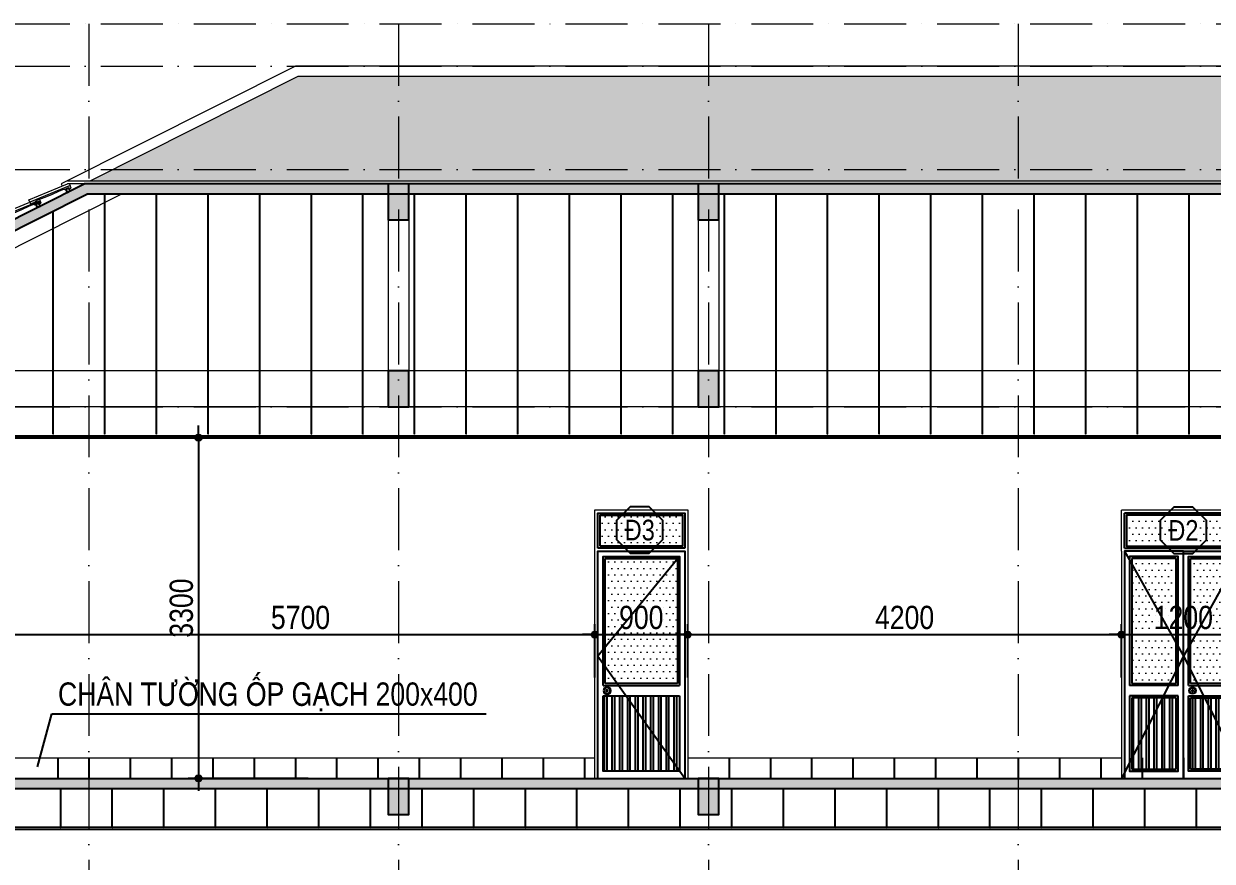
# Model space of a CAD drawing. Extents: x -1107188 to -523840, y 39692 to 514392.
# Drawn here: x -1081108 to -1069598, y 356613 to 364728 of the extents above; entities that cross this region are included whole.
import ezdxf
from ezdxf.enums import TextEntityAlignment as Align

# ---------------------------------------------------------------- set-up
doc = ezdxf.new("R2010")
doc.units = 0
doc.linetypes.add('ACAD_ISO10W100', pattern=[18, 12, -3, 0, -3])
doc.layers.get('0').update_dxf_attribs({"color": 255, "linetype": 'CONTINUOUS'})
doc.layers.get('DEFPOINTS').update_dxf_attribs({"linetype": 'CONTINUOUS'})
for name, color, linetype in [('009', 251, 'CONTINUOUS'), ('daucat', 220, 'CONTINUOUS'), ('DIM', 1, 'CONTINUOUS'), ('DOOR', 20, 'CONTINUOUS'), ('HACH', 8, 'CONTINUOUS'), ('HACTH', 8, 'CONTINUOUS'), ('HATCH', 8, 'CONTINUOUS'), ('HATCHNGOI', 22, 'CONTINUOUS'), ('netthay', 2, 'CONTINUOUS'), ('TAGS', 60, 'CONTINUOUS'), ('TEXT', 7, 'CONTINUOUS'), ('TUONG', 131, 'CONTINUOUS')]:
    doc.layers.add(name, color=color, linetype=linetype)
for name, color, linetype, lineweight in [('kinh', 153, 'CONTINUOUS', 13), ('NET-THAY', 2, 'CONTINUOUS', 13), ('TRUC', 24, 'CONTINUOUS', 0)]:
    doc.layers.add(name, color=color, linetype=linetype, lineweight=lineweight)
doc.styles.add('1', font='', dxfattribs={"height": 250})
doc.styles.add('HEL-CONDENSE', font='')
doc.styles.add('KICHTHUOC', font='', dxfattribs={"width": 0.8})
doc.styles.add('VNI-HELVE-CONDENSEN', font='')
doc.styles.get('1').set_extended_font_data('VNI-Helve-Condense')
doc.styles.get('HEL-CONDENSE').set_extended_font_data('VNI-Helve-Condense')
doc.styles.get('KICHTHUOC').set_extended_font_data('VNI-Helve-Condense')
doc.styles.get('VNI-HELVE-CONDENSEN').set_extended_font_data('VNI-Helve-Condense')
doc.dimstyles.new('1-100', dxfattribs={"dimtxt": 200, "dimasz": 60, "dimexe": 0, "dimexo": 0, "dimgap": 70, "dimtad": 1, "dimtoh": 1, "dimdec": 0, "dimzin": 9, "dimdsep": 46, "dimtxsty": 'KICHTHUOC', "dimblk": 'KTHUOC', "dimcen": 15, "dimdle": 150, "dimclrd": 256, "dimclre": 256, "dimclrt": 7, "dimadec": 0, "dimazin": 0, "dimtfac": 1, "dimtdec": 0, "dimtix": 1, "dimtmove": 2, "dimatfit": 3, "dimfxl": 1, "dimtolj": 1, "dimtzin": 1, "dimarcsym": 0})
doc.dimstyles.new('D100', dxfattribs={"dimtxt": 225, "dimasz": 1.2, "dimexe": 100, "dimexo": 0, "dimgap": 50, "dimtad": 1, "dimdec": 0, "dimzin": 13, "dimdsep": 46, "dimtxsty": 'HEL-CONDENSE', "dimblk": 'D50', "dimcen": 0, "dimclrd": 1, "dimclre": 1, "dimclrt": 7, "dimadec": 0, "dimazin": 0, "dimtfac": 1, "dimtdec": 0, "dimtmove": 0, "dimatfit": 3, "dimldrblk": 'D50', "dimfxl": 1, "dimtolj": 1, "dimtzin": 13, "dimarcsym": 0})
pattern_1 = [(0, (-1085335.75, 102950.75), (31.25, 62.5), [0, -62.5])]
pattern_2 = [(50, (-273694.05, -159675.198), (7.17260183, -0.62752135), [0.75, -8.25]), (355, (-273694.05, -159675.198), (-1.38751334, 7.52192134), [0.6, -6.6]), (100.4514, (-273693.452, -159675.25), (5.78509382, 6.89439542), [0.6374019, -7.01142112]), (46.1842, (-273694.05, -159673.198), (10.67241049, -1.65519014), [1.125, -12.375]), (96.6356, (-273693.161, -159673.336), (9.34662706, 9.7411787), [0.95610288, -10.51713]), (351.1842, (-273694.05, -159673.198), (9.34661945, 9.741186), [0.9, -9.9]), (21, (-273693.05, -159673.698), (5.96907052, -4.02618891), [0.75, -8.25]), (326, (-273693.05, -159673.698), (2.43315332, 7.25150045), [0.6, -6.6]), (71.4514, (-273692.5525, -159674.0334), (8.40222629, 3.22530497), [0.6374019, -7.01142112]), (37.5, (-273694.05, -159675.1978), (0.121598553, 3.328938538), [0, -6.52, 0, -6.7, 0, -6.625]), (7.5, (-273694.05, -159675.198), (2.630695374, 3.94411712), [0, -3.82, 0, -6.37, 0, -2.525]), (327.5, (-273696.28, -159675.1978), (5.338224362, -0.225548717), [0, -2.5, 0, -7.8, 0, -10.35]), (317.5, (-273697.28, -159675.198), (5.83186169, 1.00104982), [0, -3.25, 0, -5.18, 0, -7.35])]

# ---------------------------------------------------------------- blocks, each defined once
blk = doc.blocks.new('KH-CUADI')
at = {"layer": 'TAGS'}
blk.add_lwpolyline([(-124, 300), (-300, 124), (-300, -124), (-124, -300), (124, -300), (300, -124), (300, 124), (124, 300)], close=True, dxfattribs=at)
at = {"layer": 'TAGS', "style": 'VNI-HELVE-CONDENSEN'}
blk.add_attdef('D', text='', height=300, dxfattribs=at).set_placement((0, 0), align=Align.MIDDLE)
blk = doc.blocks.new('7')
at = {"layer": 'HATCH', "ltscale": 0.5}
h = blk.add_hatch(dxfattribs=at)
h.set_pattern_fill('ANSI32', color=256, scale=200, angle=45, style=0)
h.set_pattern_definition([(90, (-531059.8, 53674.22), (-75, 1e-14), []), (90, (-531034.8, 53699.22), (-75, 1e-14), [])])
h.paths.add_polyline_path([(-395, -1820), (-530, -1820), (-530, -2510), (-100, -2510), (-100, -2403)])
h.paths.add_polyline_path([(-100, -1820), (-395, -1820), (-100, -2403)], flags=17)
h.paths.add_polyline_path([(-670, -1820), (-805, -1820), (-1100, -2403), (-1100, -2510), (-670, -2510)])
h.paths.add_polyline_path([(-805, -1820), (-1100, -1820), (-1100, -2403)])
at = {"layer": 'kinh', "ltscale": 0.5}
h = blk.add_hatch(dxfattribs=at)
h.set_pattern_fill('DOTS', color=256, scale=1000, style=0)
h.set_pattern_definition([(0, (45757.98, -347217.66), (31.25, 62.5), [0, -62.5])])
h.paths.add_polyline_path([(-1140, -60), (-1140, -340), (-60, -340), (-60, -60)])
h = blk.add_hatch(dxfattribs=at)
h.set_pattern_fill('DOTS', color=256, scale=1000, style=0)
h.set_pattern_definition([(0, (45757.98, -347190.17), (31.25, 62.5), [0, -62.5])])
h.paths.add_polyline_path([(-1100, -473), (-1100, -1653), (-700, -1653), (-700, -473)])
h.paths.add_polyline_path([(-100, -1653), (-100, -473), (-500, -473), (-500, -1653)])
at = {"layer": 'DOOR'}
for p, q in [((-650, -1700), (-1120, -1700)), ((-550, -1700), (-80, -1700)), ((-650, -1800), (-1120, -1800)), ((-550, -1800), (-80, -1800))]:
    blk.add_line(p, q, dxfattribs=at)
for points in [[(-30, -370), (-30, -30), (-1170, -30)], [(-1170, -370), (-1170, -30)], [(-1170, -370), (-30, -370)], [(-600, -2600), (-600, -400), (-1170, -400), (-1170, -2600)], [(-650, -1700), (-650, -450), (-1120, -450), (-1120, -1700)], [(-600, -2600), (-600, -400), (-30, -400), (-30, -2600)], [(-550, -1700), (-550, -450), (-80, -450), (-80, -1700)], [(-1120, -1800), (-1120, -2530), (-650, -2530), (-650, -1800)], [(-80, -1800), (-80, -2530), (-550, -2530), (-550, -1800)]]:
    blk.add_lwpolyline(points, dxfattribs=at)
at = {"layer": 'HACTH'}
blk.add_lwpolyline([(-50, -350), (-50, -50), (-1150, -50), (-1150, -350), (-50, -350)], close=True, dxfattribs=at)
for points in [[(-1170, -400), (-600, -1415), (-1200, -2600)], [(-30, -400), (-600, -1415), (0, -2600)]]:
    blk.add_lwpolyline(points, dxfattribs=at)
for radius in [28.7, 7.25]:
    blk.add_circle((-511, -1750), radius, dxfattribs=at)
at = {"layer": 'HATCH'}
for p, q in [((-670, -470), (-1100, -470)), ((-1100, -470), (-1100, -1680)), ((-670, -1680), (-670, -470)), ((-530, -1680), (-530, -470)), ((-530, -470), (-100, -470)), ((-100, -470), (-100, -1680)), ((-1100, -1680), (-670, -1680)), ((-100, -1680), (-530, -1680)), ((-1100, -1820), (-1100, -2510)), ((-670, -1820), (-1100, -1820)), ((-670, -2510), (-670, -1820)), ((-530, -2510), (-530, -1820)), ((-530, -1820), (-100, -1820)), ((-100, -1820), (-100, -2510)), ((-1100, -2510), (-670, -2510)), ((-100, -2510), (-530, -2510))]:
    blk.add_line(p, q, dxfattribs=at)
at = {"layer": 'NET-THAY'}
for p, q in [((-1200, -400), (-1200, -2600)), ((0, -400), (0, -2600)), ((-600, -2600), (-1200, -2600)), ((-600, -2600), (0, -2600))]:
    blk.add_line(p, q, dxfattribs=at)
for points in [[(0, -400), (0, 0), (-1200, 0)], [(-1200, -400), (-1200, 0)], [(-505, -1750), (-515, -1750)]]:
    blk.add_lwpolyline(points, dxfattribs=at)
blk.add_circle((-511, -1750), 35.2, dxfattribs=at)
at = {"layer": 'TAGS', "linetype": 'Continuous'}
ref = blk.add_blockref('KH-CUADI', (-600, -196), dxfattribs=dict(at, xscale=0.75, yscale=0.75, zscale=0.75, rotation=180))
ref.add_attrib('D', 'Ñ2', dxfattribs={"color": 7, "height": 200, "style": 'VNI-HELVE-CONDENSEN'}).set_placement((-600, -196), align=Align.MIDDLE)
blk = doc.blocks.new('A$C16FF33BF')
at = {"layer": 'HATCH', "ltscale": 0.5}
h = blk.add_hatch(dxfattribs=at)
h.set_pattern_fill('ANSI32', color=256, scale=200, angle=45, style=0)
h.set_pattern_definition([(90, (-1840.56, 803.67), (-75, 1e-14), []), (90, (-1815.56, 828.67), (-75, 1e-14), [])])
h.paths.add_polyline_path([(-1323, 1534), (-1841, 1534), (-1841, 804)])
h.paths.add_polyline_path([(-1101, 1534), (-1323, 1534), (-1841, 804), (-1841, 804), (-1101, 804)])
at = {"layer": 'kinh'}
h = blk.add_hatch(dxfattribs=at)
h.set_pattern_fill('DOTS', color=256, scale=1000, style=0)
h.set_pattern_definition(pattern_1)
h.paths.add_polyline_path([(-1081, 3274), (-1861, 3274), (-1861, 2994), (-1081, 2994)])
h = blk.add_hatch(dxfattribs=at)
h.set_pattern_fill('DOTS', color=256, scale=1000, style=0)
h.set_pattern_definition(pattern_1)
h.paths.add_polyline_path([(-1121, 2834), (-1821, 2834), (-1821, 2825), (-1121, 1819)])
h.paths.add_polyline_path([(-1821, 1654), (-1121, 1654), (-1121, 1819), (-1821, 2825)])
at = {"layer": 'DOOR'}
for p, q in [((-1101, 1634), (-1841, 1634)), ((-1101, 1534), (-1841, 1534))]:
    blk.add_line(p, q, dxfattribs=at)
for points in [[(-1051, 2964), (-1051, 3304), (-1891, 3304), (-1891, 2964)], [(-1891, 2964), (-1051, 2964)], [(-1051, 734), (-1051, 2934), (-1891, 2934), (-1891, 734)], [(-1101, 1634), (-1101, 2884), (-1841, 2884), (-1841, 1634)], [(-1841, 1534), (-1841, 804), (-1101, 804), (-1101, 1534)], [(-1145, 1584), (-1136, 1584)]]:
    blk.add_lwpolyline(points, dxfattribs=at)
blk.add_circle((-1140, 1584), 35.2, dxfattribs=at)
at = {"layer": 'HACTH'}
for p, q in [((-1121, 2864), (-1821, 2864)), ((-1821, 2864), (-1821, 1654)), ((-1121, 1654), (-1121, 2864)), ((-1821, 1654), (-1121, 1654))]:
    blk.add_line(p, q, dxfattribs=at)
blk.add_lwpolyline([(-1841, 2884), (-1051, 1919), (-1891, 734)], dxfattribs=at)
for radius in [28.7, 7.25]:
    blk.add_circle((-1140, 1584), radius, dxfattribs=at)
at = {"layer": 'HATCH'}
blk.add_lwpolyline([(-1071, 2984), (-1071, 3284), (-1871, 3284), (-1871, 2984), (-1071, 2984)], close=True, dxfattribs=at)
at = {"layer": 'NET-THAY'}
for p, q in [((-1921, 2934), (-1921, 734)), ((-1021, 734), (-1021, 2934))]:
    blk.add_line(p, q, dxfattribs=at)
for points in [[(-1021, 2934), (-1021, 3334), (-1921, 3334), (-1921, 2934)], [(-1021, 734), (-1921, 734)]]:
    blk.add_lwpolyline(points, dxfattribs=at)
blk = doc.blocks.new('A$C281F37C7')
at = {"layer": 'NET-THAY'}
h = blk.add_hatch(dxfattribs=at)
h.set_pattern_fill('AR-CONC', color=8, style=0)
h.set_pattern_definition(pattern_2)
h.paths.add_polyline_path([(135, 88), (166, 111), (161, 119), (7, 5), (18, -2), (76, 40)])
h = blk.add_hatch(dxfattribs=at)
h.set_pattern_fill('AR-CONC', color=8, style=0)
h.set_pattern_definition(pattern_2)
h.paths.add_polyline_path([(213, 140), (213, 141), (213, 141), (213, 141), (213, 142), (214, 143), (214, 143), (215, 143), (215, 143), (215, 143), (216, 143), (216, 143), (217, 143), (217, 143), (217, 143), (218, 143), (218, 143), (223, 137), (223, 137), (224, 136), (224, 136), (224, 136), (225, 136), (225, 136), (225, 136), (226, 136), (226, 136), (226, 136), (227, 136), (227, 136), (227, 136), (241, 146), (226, 167), (161, 119), (166, 111), (176, 118), (177, 118), (183, 116), (183, 116), (184, 116), (184, 116), (184, 116), (184, 116), (185, 116), (199, 129), (200, 129), (200, 129), (202, 131), (202, 131), (210, 138), (210, 138), (212, 140), (212, 140), (212, 140), (213, 140)])
h = blk.add_hatch(dxfattribs=at)
h.set_pattern_fill('AR-CONC', color=8, style=0)
h.set_pattern_definition(pattern_2)
h.paths.add_polyline_path([(11, -7), (18, -2), (7, 5), (-112, -83), (-97, -103), (-89, -97), (-89, -97), (-89, -97), (-89, -97), (-88, -96), (-88, -96), (-88, -96), (-88, -95), (-87, -89), (-87, -89), (-87, -88), (-87, -88), (-87, -88), (-87, -87), (-86, -87), (-86, -87), (-86, -87), (-85, -86), (-85, -86), (-85, -86), (-84, -86), (-84, -86), (-84, -86), (-83, -86), (-78, -87), (-77, -87), (-77, -87), (-77, -87), (-76, -87), (-76, -87), (-76, -87), (-75, -87), (-75, -86), (-75, -86), (-75, -86), (-75, -86), (-74, -85), (-74, -85), (-74, -84), (-73, -79), (-73, -78), (-73, -78), (-73, -78), (-73, -77), (-73, -77), (-72, -77), (-72, -77), (-72, -76), (-71, -76), (-71, -76), (-71, -76), (-70, -76), (-70, -76), (-70, -76), (-64, -77), (-63, -77), (-63, -77), (-63, -77), (-62, -77), (-62, -77), (-62, -76), (-61, -76), (-61, -76), (-61, -76), (-61, -75), (-60, -75), (-60, -75), (-60, -74), (-60, -74), (-60, -74), (-60, -73), (-60, -73), (-61, -70), (-61, -70), (-61, -69), (-61, -68), (-61, -67), (-61, -67), (-61, -66), (-61, -65), (-61, -65), (-61, -64), (-61, -63), (-60, -63), (-60, -62), (-60, -61), (-59, -61), (-59, -60), (-58, -58), (-57, -58), (-57, -57), (-56, -57), (-50, -53), (-50, -53), (-50, -52), (-50, -52), (-49, -52), (-49, -51), (-49, -51), (-49, -49), (-49, -49), (-49, -48), (-49, -48), (-48, -48), (-48, -47), (-48, -47), (-35, -37)])
blk.add_line((217, 178), (226, 167), dxfattribs=at)
blk.add_lwpolyline([(-112, -83), (-127, -62), (134, 130)], dxfattribs=at)
blk.add_lwpolyline([(-75, -86), (-75, -86), (-75, -86), (-74, -85), (-74, -85), (-74, -84), (-73, -79), (-73, -78), (-73, -78), (-73, -78), (-73, -77), (-73, -77), (-72, -77), (-72, -77), (-72, -76), (-71, -76), (-71, -76), (-71, -76), (-70, -76), (-70, -76), (-70, -76), (-64, -77), (-63, -77), (-63, -77), (-63, -77), (-62, -77), (-62, -77), (-62, -76), (-61, -76), (-61, -76), (-61, -76), (-61, -75), (-60, -75), (-60, -75), (-60, -74), (-60, -74), (-60, -74), (-60, -73), (-60, -73), (-61, -70), (-61, -70), (-61, -69), (-61, -68), (-61, -67), (-61, -67), (-61, -66), (-61, -65), (-61, -65), (-61, -64), (-61, -63), (-60, -63), (-60, -62), (-60, -61), (-59, -61), (-59, -60), (-58, -58), (-57, -58), (-57, -57), (-56, -57), (-50, -53), (-50, -53), (-50, -52), (-50, -52), (-49, -52), (-49, -51), (-49, -51), (-49, -49), (-49, -49), (-49, -48), (-49, -48), (-48, -48), (-48, -47), (-48, -47), (-35, -37), (11, -7), (76, 40), (135, 88), (176, 118), (177, 118), (183, 116), (183, 116), (184, 116), (184, 116), (184, 116), (184, 116), (185, 116), (212, 140), (213, 140), (213, 140), (213, 141), (213, 141), (213, 141), (213, 142), (214, 143), (214, 143), (215, 143), (215, 143), (215, 143), (216, 143), (216, 143), (217, 143), (217, 143), (217, 143), (218, 143), (218, 143), (223, 137), (223, 137), (224, 136), (224, 136), (224, 136), (225, 136), (225, 136), (225, 136), (226, 136), (226, 136), (226, 136), (227, 136), (227, 136), (227, 136), (241, 146), (226, 167), (-112, -83), (-97, -103), (-89, -97), (-89, -97), (-89, -97), (-89, -97), (-88, -96), (-88, -96), (-88, -96), (-88, -95), (-87, -89), (-87, -89), (-87, -88), (-87, -88), (-87, -88), (-87, -87), (-86, -87), (-86, -87), (-86, -87), (-85, -86), (-85, -86), (-85, -86), (-84, -86), (-84, -86), (-84, -86), (-83, -86), (-78, -87), (-77, -87), (-77, -87), (-77, -87), (-76, -87), (-76, -87), (-76, -87), (-75, -87), (-75, -86)], close=True, dxfattribs=at)
blk = doc.blocks.new('D50')
at = {"layer": 'DIM'}
blk.add_hatch(color=256, dxfattribs=at).paths.add_polyline_path([(25, 0, 1), (-25, 0, 1)])
blk.add_line((25, 0), (100, 0), dxfattribs=at)
blk.add_circle((0, 0), 25, dxfattribs=at)
blk = doc.blocks.new('*D1164')
at = {"layer": 'DEFPOINTS', "color": 0, "linetype": 'Continuous', "transparency": 16777216}
for p in [(-1075578, 358809), (-1081278, 358393), (-1075578, 358393)]:
    blk.add_point(p, dxfattribs=at)
at = {"layer": 'DIM', "color": 1, "linetype": 'Continuous', "lineweight": -2, "transparency": 16777216}
for p, q in [((-1081278, 358393), (-1081278, 358909)), ((-1075578, 358393), (-1075578, 358909)), ((-1081277, 358809), (-1075579, 358809))]:
    blk.add_line(p, q, dxfattribs=at)
at = {"layer": 'DIM', "color": 1, "linetype": 'Continuous', "lineweight": -2, "transparency": 16777216, "xscale": 1.199999999999999, "yscale": 1.199999999999999, "zscale": 1.199999999999999, "rotation": 180}
blk.add_blockref('D50', (-1081278, 358809), dxfattribs=at)
at = {"layer": 'DIM', "color": 1, "linetype": 'Continuous', "lineweight": -2, "transparency": 16777216, "xscale": 1.199999999999999, "yscale": 1.199999999999999, "zscale": 1.199999999999999}
blk.add_blockref('D50', (-1075578, 358809), dxfattribs=at)
at = {"layer": 'DIM', "color": 7, "linetype": 'Continuous', "transparency": 16777216, "insert": (-1078428, 358974), "char_height": 225, "attachment_point": 5, "style": 'HEL-CONDENSE'}
blk.add_mtext('\\A1;5700', dxfattribs=at)
blk = doc.blocks.new('*D1165')
at = {"layer": 'DEFPOINTS', "color": 0, "linetype": 'Continuous', "transparency": 16777216}
for p in [(-1074678, 358809), (-1075578, 358393), (-1074678, 358393)]:
    blk.add_point(p, dxfattribs=at)
at = {"layer": 'DIM', "color": 1, "linetype": 'Continuous', "lineweight": -2, "transparency": 16777216}
for p, q in [((-1075578, 358393), (-1075578, 358909)), ((-1074678, 358393), (-1074678, 358909)), ((-1075577, 358809), (-1074679, 358809))]:
    blk.add_line(p, q, dxfattribs=at)
at = {"layer": 'DIM', "color": 1, "linetype": 'Continuous', "lineweight": -2, "transparency": 16777216, "xscale": 1.199999999999999, "yscale": 1.199999999999999, "zscale": 1.199999999999999, "rotation": 180}
blk.add_blockref('D50', (-1075578, 358809), dxfattribs=at)
at = {"layer": 'DIM', "color": 1, "linetype": 'Continuous', "lineweight": -2, "transparency": 16777216, "xscale": 1.199999999999999, "yscale": 1.199999999999999, "zscale": 1.199999999999999}
blk.add_blockref('D50', (-1074678, 358809), dxfattribs=at)
at = {"layer": 'DIM', "color": 7, "linetype": 'Continuous', "transparency": 16777216, "insert": (-1075128, 358974), "char_height": 225, "attachment_point": 5, "style": 'HEL-CONDENSE'}
blk.add_mtext('\\A1;900', dxfattribs=at)
blk = doc.blocks.new('*D1166')
at = {"layer": 'DEFPOINTS', "color": 0, "linetype": 'Continuous', "transparency": 16777216}
for p in [(-1070478, 358809), (-1074678, 358393), (-1070478, 358393)]:
    blk.add_point(p, dxfattribs=at)
at = {"layer": 'DIM', "color": 1, "linetype": 'Continuous', "lineweight": -2, "transparency": 16777216}
for p, q in [((-1074678, 358393), (-1074678, 358909)), ((-1070478, 358393), (-1070478, 358909)), ((-1074677, 358809), (-1070479, 358809))]:
    blk.add_line(p, q, dxfattribs=at)
at = {"layer": 'DIM', "color": 1, "linetype": 'Continuous', "lineweight": -2, "transparency": 16777216, "xscale": 1.199999999999999, "yscale": 1.199999999999999, "zscale": 1.199999999999999, "rotation": 180}
blk.add_blockref('D50', (-1074678, 358809), dxfattribs=at)
at = {"layer": 'DIM', "color": 1, "linetype": 'Continuous', "lineweight": -2, "transparency": 16777216, "xscale": 1.199999999999999, "yscale": 1.199999999999999, "zscale": 1.199999999999999}
blk.add_blockref('D50', (-1070478, 358809), dxfattribs=at)
at = {"layer": 'DIM', "color": 7, "linetype": 'Continuous', "transparency": 16777216, "insert": (-1072578, 358974), "char_height": 225, "attachment_point": 5, "style": 'HEL-CONDENSE'}
blk.add_mtext('\\A1;4200', dxfattribs=at)
blk = doc.blocks.new('*D1167')
at = {"layer": 'DEFPOINTS', "color": 0, "linetype": 'Continuous', "transparency": 16777216}
for p in [(-1069278, 358809), (-1070478, 358393), (-1069278, 358393)]:
    blk.add_point(p, dxfattribs=at)
at = {"layer": 'DIM', "color": 1, "linetype": 'Continuous', "lineweight": -2, "transparency": 16777216}
for p, q in [((-1070478, 358393), (-1070478, 358909)), ((-1069278, 358393), (-1069278, 358909)), ((-1070477, 358809), (-1069279, 358809))]:
    blk.add_line(p, q, dxfattribs=at)
at = {"layer": 'DIM', "color": 1, "linetype": 'Continuous', "lineweight": -2, "transparency": 16777216, "xscale": 1.199999999999999, "yscale": 1.199999999999999, "zscale": 1.199999999999999, "rotation": 180}
blk.add_blockref('D50', (-1070478, 358809), dxfattribs=at)
at = {"layer": 'DIM', "color": 1, "linetype": 'Continuous', "lineweight": -2, "transparency": 16777216, "xscale": 1.199999999999999, "yscale": 1.199999999999999, "zscale": 1.199999999999999}
blk.add_blockref('D50', (-1069278, 358809), dxfattribs=at)
at = {"layer": 'DIM', "color": 7, "linetype": 'Continuous', "transparency": 16777216, "insert": (-1069878, 358974), "char_height": 225, "attachment_point": 5, "style": 'HEL-CONDENSE'}
blk.add_mtext('\\A1;1200', dxfattribs=at)
blk = doc.blocks.new('*D1341')
at = {"layer": '009', "color": 1, "lineweight": -2, "transparency": 16777216}
for p, q in [((-1078353, 360716), (-1079516, 360716)), ((-1079416, 360715), (-1079416, 357417)), ((-1078353, 357416), (-1079516, 357416))]:
    blk.add_line(p, q, dxfattribs=at)
at = {"layer": 'DEFPOINTS', "color": 0, "transparency": 16777216}
for p in [(-1078353, 360716), (-1079416, 357416), (-1078353, 357416)]:
    blk.add_point(p, dxfattribs=at)
at = {"layer": '009', "color": 1, "lineweight": -2, "transparency": 16777216, "xscale": 1.199999999999999, "yscale": 1.199999999999999, "zscale": 1.199999999999999}
for p, rotation in [((-1079416, 360716), 90), ((-1079416, 357416), 270)]:
    blk.add_blockref('D50', p, dxfattribs=dict(at, rotation=rotation))
at = {"layer": '009', "color": 7, "transparency": 16777216, "insert": (-1079581, 359066), "char_height": 225, "attachment_point": 5, "rotation": 90, "style": 'HEL-CONDENSE'}
blk.add_mtext('\\A1;3300', dxfattribs=at)
blk = doc.blocks.new('KTHUOC')
at = {"ltscale": 50}
h = blk.add_hatch(color=256, dxfattribs=at)
edge = h.paths.add_edge_path()
edge.add_line((0.28, 0.53), (-0.53, -0.28))
edge.add_arc((-0.41, -0.41), 0.175, 135, 225)
edge.add_arc((-0.41, -0.41), 0.175, 225, 315)
edge.add_line((-0.28, -0.53), (0.53, 0.28))
edge.add_arc((0.41, 0.41), 0.175, 315, 405)
edge.add_arc((0.41, 0.41), 0.175, 45, 135)
for p, q in [((0, -2), (0, 2)), ((-3, 0), (3, 0))]:
    blk.add_line(p, q)
blk.add_lwpolyline([(0.28, 0.53), (-0.53, -0.28, 0.414214), (-0.53, -0.53), (-0.53, -0.53, 0.414214), (-0.28, -0.53), (0.53, 0.28, 0.414214), (0.53, 0.53), (0.53, 0.53, 0.414214)], format="xyb", close=True)

msp = doc.modelspace()

# ---------------------------------------------------------------- hatches: boundary and pattern name
at = {"layer": 'HATCHNGOI'}
h = msp.add_hatch(dxfattribs=at)
h.set_pattern_fill('AR-RSHKE', color=34, scale=15, angle=180, style=0)
h.set_pattern_definition([(180, (-2126760.25, 463281.7), (-382.5, -180), [90, -75, 105, -45, 135, -60]), (180, (-2126850.25, 463274.2), (-382.5, -180), [75, -285, 60, -90]), (180, (-2127030.25, 463292.94), (-382.5, -180), [45, -465]), (270, (-2126760.25, 463281.69), (127.5, -180), [172.5, -547.5]), (270, (-2126850.25, 463281.69), (127.5, -180), [168.75, -551.25]), (270, (-2126925.25, 463281.69), (127.5, -180), [157.5, -562.5]), (270, (-2127030.25, 463292.94), (127.5, -180), [172.5, -547.5]), (270, (-2127075.25, 463292.94), (127.5, -180), [172.5, -547.5]), (270, (-2127210.25, 463281.69), (127.5, -180), [165, -555])])
h.paths.add_polyline_path([(-1055491.775, 364210.832, 0.116930204), (-1055514.223, 364216.155), (-1078453.728, 364216.155), (-1080462.142, 363207.025), (-1053493.953, 363207.025)])
at = {"layer": 'NET-THAY'}
h = msp.add_hatch(dxfattribs=at)
h.set_pattern_fill('AR-CONC', color=8, style=0)
h.set_pattern_definition([(130, (-7195.8493, 463281.691), (-7.172601826, -0.62752135), [0.75, -8.25]), (185, (-7195.849, 463281.691), (1.387513336, 7.521921337), [0.6, -6.6]), (79.5486, (-7196.447, 463281.639), (-5.785093817, 6.89439542), [0.6374019, -7.01142112]), (133.8158, (-7195.849, 463283.691), (-10.672410486, -1.65519014), [1.125, -12.375]), (83.3644, (-7196.739, 463283.553), (-9.34662706, 9.74117871), [0.95610288, -10.51713]), (188.8158, (-7195.849, 463283.691), (-9.34661945, 9.74118601), [0.9, -9.9]), (159, (-7196.8493, 463283.191), (-5.96907052, -4.026188907), [0.75, -8.25]), (214, (-7196.849, 463283.191), (-2.43315332, 7.25150045), [0.6, -6.6]), (108.5486, (-7197.347, 463282.8555), (-8.402226286, 3.225304967), [0.6374019, -7.01142112]), (142.5, (-7195.8493, 463281.691), (-0.121598553, 3.3289385383), [0, -6.52, 0, -6.7, 0, -6.625]), (172.5, (-7195.8493, 463281.691), (-2.630695374, 3.944117119), [0, -3.82, 0, -6.37, 0, -2.525]), (212.5, (-7193.6193, 463281.691), (-5.338224362, -0.2255487173), [0, -2.5, 0, -7.8, 0, -10.35]), (222.5, (-7192.6193, 463281.691), (-5.831861693, 1.001049823), [0, -3.25, 0, -5.18, 0, -7.35])])
h.paths.add_polyline_path([(-1080660.576, 363159.455), (-1080650.915, 363135.964), (-1080666.655, 363129.49), (-1080667, 363129.371), (-1080667.356, 363129.291), (-1080667.719, 363129.253), (-1080668.084, 363129.257), (-1080668.446, 363129.301), (-1080668.801, 363129.387), (-1080669.144, 363129.513), (-1080669.47, 363129.677), (-1080669.775, 363129.877), (-1080670.056, 363130.11), (-1080670.308, 363130.374), (-1080670.529, 363130.665), (-1080670.715, 363130.979), (-1080674.315, 363137.887), (-1080674.874, 363138.459), (-1080675.521, 363138.863), (-1080676.245, 363139.104), (-1080677.005, 363139.167), (-1080677.695, 363139.06), (-1080679.33, 363138.495), (-1080679.488, 363137.656), (-1080679.564, 363137.39), (-1080679.687, 363137.143), (-1080679.853, 363136.922), (-1080680.057, 363136.736), (-1080680.292, 363136.591), (-1080712.999, 363120.262), (-1080713.248, 363120.164), (-1080713.509, 363120.112), (-1080713.776, 363120.107), (-1080714.039, 363120.15), (-1080714.29, 363120.238), (-1080714.522, 363120.37), (-1080720.281, 363124.349), (-1080721.208, 363124.028), (-1080767.45, 363105.009), (-1080837.012, 363073.154), (-1080910.998, 363042.723), (-1080963.005, 363024.576), (-1080978.32, 363018.277), (-1080978.921, 363017.877), (-1080979.442, 363017.286), (-1080979.704, 363016.757), (-1080980.381, 363015.135), (-1080980.555, 363014.784), (-1080980.774, 363014.458), (-1080981.034, 363014.164), (-1080981.329, 363013.905), (-1080981.656, 363013.688), (-1080982.009, 363013.516), (-1080988.519, 363010.838), (-1080989.169, 363010.549), (-1080989.801, 363010.225), (-1080990.414, 363009.865), (-1080992.12, 363008.59), (-1080992.638, 363008.103), (-1080993.128, 363007.589), (-1080993.588, 363007.047), (-1080994.018, 363006.481), (-1080994.415, 363005.892), (-1080994.778, 363005.281), (-1080995.107, 363004.651), (-1080995.4, 363004.004), (-1080995.657, 363003.341), (-1080995.876, 363002.665), (-1080996.056, 363001.978), (-1080996.198, 363001.281), (-1080996.301, 363000.578), (-1080996.365, 362999.871), (-1080996.388, 362999.16), (-1080996.403, 362996.422), (-1080996.426, 362996.054), (-1080996.492, 362995.691), (-1080996.598, 362995.338), (-1080996.745, 362994.999), (-1080996.93, 362994.68), (-1080996.97, 362994.625), (-1081000.197, 362993.298), (-1081000.487, 362993.364), (-1081000.835, 362993.486), (-1081006.544, 362995.868), (-1081007.187, 362996.017), (-1081007.907, 362996.018), (-1081008.609, 362995.86), (-1081009.259, 362995.549), (-1081009.823, 362995.102), (-1081010.273, 362994.54), (-1081010.508, 362994.054), (-1081012.797, 362988.566), (-1081012.954, 362988.242), (-1081013.117, 362987.984), (-1081016.347, 362986.656), (-1081016.654, 362986.728), (-1081016.992, 362986.849), (-1081022.082, 362989.108), (-1081022.588, 362989.329), (-1081023.312, 362989.462), (-1081024.048, 362989.427), (-1081024.756, 362989.225), (-1081025.4, 362988.867), (-1081025.946, 362988.372), (-1081026.365, 362987.766), (-1081026.567, 362987.252), (-1081028.786, 362981.57), (-1081028.804, 362981.532), (-1081039.693, 362977.054), (-1081049.004, 362999.692)])
at = {"layer": 'TUONG'}
h = msp.add_hatch(color=4, dxfattribs=at)
h.paths.add_polyline_path([(-1074578.048, 363177.025), (-1077378.048, 363177.025), (-1077378.048, 363077.025), (-1074578.048, 363077.025)])
h.paths.add_polyline_path([(-1077578.048, 363177.025), (-1080478.048, 363177.025), (-1080478.048, 363077.025), (-1077578.048, 363077.025)])
h.paths.add_polyline_path([(-1083478.048, 361691.68), (-1083578.048, 361641.435), (-1083578.048, 361366.155), (-1083478.048, 361366.155)])
h.paths.add_polyline_path([(-1083478.048, 361579.767), (-1080498.14, 363077.025), (-1080478.048, 363077.025), (-1080478.048, 363177.025), (-1080521.85, 363177.025), (-1083478.048, 361691.68)])
h = msp.add_hatch(color=4, dxfattribs=at)
h.paths.add_polyline_path([(-1065078.048, 363177.025), (-1068878.048, 363177.025), (-1068878.048, 363077.025), (-1065078.048, 363077.025)])
h.paths.add_polyline_path([(-1069078.048, 363177.025), (-1071478.048, 363177.025), (-1071478.048, 363077.025), (-1069078.048, 363077.025)])
h.paths.add_polyline_path([(-1071478.048, 363177.025), (-1074378.048, 363177.025), (-1074378.048, 363077.025), (-1071478.048, 363077.025)])
msp.add_hatch(color=256, dxfattribs=at).paths.add_polyline_path([(-1083578.048, 357416.155), (-1050378.048, 357416.155), (-1050378.048, 357316.155), (-1083578.048, 357316.155)])

# ---------------------------------------------------------------- linework, layer by layer
at = {"layer": 'daucat', "const_width": 4}
for points in [[(-1080823.048, 360816.155), (-1080823.048, 360716.155), (-1080853.048, 360716.155)], [(-1080823.048, 360816.155), (-1080823.048, 360716.155), (-1080793.048, 360716.155)], [(-1080323.048, 360816.155), (-1080323.048, 360716.155), (-1080353.048, 360716.155)], [(-1080323.048, 360816.155), (-1080323.048, 360716.155), (-1080293.048, 360716.155)], [(-1079823.048, 360816.155), (-1079823.048, 360716.155), (-1079853.048, 360716.155)], [(-1079823.048, 360816.155), (-1079823.048, 360716.155), (-1079793.048, 360716.155)], [(-1079323.048, 360816.155), (-1079323.048, 360716.155), (-1079353.048, 360716.155)], [(-1079323.048, 360816.155), (-1079323.048, 360716.155), (-1079293.048, 360716.155)], [(-1078823.048, 360816.155), (-1078823.048, 360716.155), (-1078853.048, 360716.155)], [(-1078823.048, 360816.155), (-1078823.048, 360716.155), (-1078793.048, 360716.155)], [(-1078323.048, 360816.155), (-1078323.048, 360716.155), (-1078353.048, 360716.155)], [(-1078323.048, 360816.155), (-1078323.048, 360716.155), (-1078293.048, 360716.155)], [(-1077823.048, 360816.155), (-1077823.048, 360716.155), (-1077853.048, 360716.155)], [(-1077823.048, 360816.155), (-1077823.048, 360716.155), (-1077793.048, 360716.155)], [(-1077323.048, 360816.155), (-1077323.048, 360716.155), (-1077353.048, 360716.155)], [(-1077323.048, 360816.155), (-1077323.048, 360716.155), (-1077293.048, 360716.155)], [(-1076823.048, 360816.155), (-1076823.048, 360716.155), (-1076853.048, 360716.155)], [(-1076823.048, 360816.155), (-1076823.048, 360716.155), (-1076793.048, 360716.155)], [(-1076323.048, 360816.155), (-1076323.048, 360716.155), (-1076353.048, 360716.155)], [(-1076323.048, 360816.155), (-1076323.048, 360716.155), (-1076293.048, 360716.155)], [(-1075823.048, 360816.155), (-1075823.048, 360716.155), (-1075853.048, 360716.155)], [(-1075823.048, 360816.155), (-1075823.048, 360716.155), (-1075793.048, 360716.155)], [(-1075323.048, 360816.155), (-1075323.048, 360716.155), (-1075353.048, 360716.155)], [(-1075323.048, 360816.155), (-1075323.048, 360716.155), (-1075293.048, 360716.155)], [(-1074823.048, 360816.155), (-1074823.048, 360716.155), (-1074853.048, 360716.155)], [(-1074823.048, 360816.155), (-1074823.048, 360716.155), (-1074793.048, 360716.155)], [(-1074323.048, 360816.155), (-1074323.048, 360716.155), (-1074353.048, 360716.155)], [(-1074323.048, 360816.155), (-1074323.048, 360716.155), (-1074293.048, 360716.155)], [(-1073823.048, 360816.155), (-1073823.048, 360716.155), (-1073853.048, 360716.155)], [(-1073823.048, 360816.155), (-1073823.048, 360716.155), (-1073793.048, 360716.155)], [(-1073323.048, 360816.155), (-1073323.048, 360716.155), (-1073353.048, 360716.155)], [(-1073323.048, 360816.155), (-1073323.048, 360716.155), (-1073293.048, 360716.155)], [(-1072823.048, 360816.155), (-1072823.048, 360716.155), (-1072853.048, 360716.155)], [(-1072823.048, 360816.155), (-1072823.048, 360716.155), (-1072793.048, 360716.155)], [(-1072323.048, 360816.155), (-1072323.048, 360716.155), (-1072353.048, 360716.155)], [(-1072323.048, 360816.155), (-1072323.048, 360716.155), (-1072293.048, 360716.155)], [(-1071823.048, 360816.155), (-1071823.048, 360716.155), (-1071853.048, 360716.155)], [(-1071823.048, 360816.155), (-1071823.048, 360716.155), (-1071793.048, 360716.155)], [(-1071323.048, 360816.155), (-1071323.048, 360716.155), (-1071353.048, 360716.155)], [(-1071323.048, 360816.155), (-1071323.048, 360716.155), (-1071293.048, 360716.155)], [(-1070823.048, 360816.155), (-1070823.048, 360716.155), (-1070853.048, 360716.155)], [(-1070823.048, 360816.155), (-1070823.048, 360716.155), (-1070793.048, 360716.155)], [(-1070323.048, 360816.155), (-1070323.048, 360716.155), (-1070353.048, 360716.155)], [(-1070323.048, 360816.155), (-1070323.048, 360716.155), (-1070293.048, 360716.155)], [(-1069823.048, 360816.155), (-1069823.048, 360716.155), (-1069853.048, 360716.155)], [(-1069823.048, 360816.155), (-1069823.048, 360716.155), (-1069793.048, 360716.155)], [(-1080750.802, 357020.341), (-1080750.802, 356920.341), (-1080780.802, 356920.341)], [(-1080750.802, 357020.341), (-1080750.802, 356920.341), (-1080720.802, 356920.341)], [(-1080250.802, 357020.341), (-1080250.802, 356920.341), (-1080280.802, 356920.341)], [(-1080250.802, 357020.341), (-1080250.802, 356920.341), (-1080220.802, 356920.341)], [(-1079750.802, 357020.341), (-1079750.802, 356920.341), (-1079780.802, 356920.341)], [(-1079750.802, 357020.341), (-1079750.802, 356920.341), (-1079720.802, 356920.341)], [(-1079250.802, 357020.341), (-1079250.802, 356920.341), (-1079280.802, 356920.341)], [(-1079250.802, 357020.341), (-1079250.802, 356920.341), (-1079220.802, 356920.341)], [(-1078750.802, 357020.341), (-1078750.802, 356920.341), (-1078780.802, 356920.341)], [(-1078750.802, 357020.341), (-1078750.802, 356920.341), (-1078720.802, 356920.341)], [(-1078250.802, 357020.341), (-1078250.802, 356920.341), (-1078280.802, 356920.341)], [(-1078250.802, 357020.341), (-1078250.802, 356920.341), (-1078220.802, 356920.341)], [(-1077750.802, 357020.341), (-1077750.802, 356920.341), (-1077780.802, 356920.341)], [(-1077750.802, 357020.341), (-1077750.802, 356920.341), (-1077720.802, 356920.341)], [(-1077250.802, 357020.341), (-1077250.802, 356920.341), (-1077280.802, 356920.341)], [(-1077250.802, 357020.341), (-1077250.802, 356920.341), (-1077220.802, 356920.341)], [(-1076750.802, 357020.341), (-1076750.802, 356920.341), (-1076780.802, 356920.341)], [(-1076750.802, 357020.341), (-1076750.802, 356920.341), (-1076720.802, 356920.341)], [(-1076250.802, 357020.341), (-1076250.802, 356920.341), (-1076280.802, 356920.341)], [(-1076250.802, 357020.341), (-1076250.802, 356920.341), (-1076220.802, 356920.341)], [(-1075750.802, 357020.341), (-1075750.802, 356920.341), (-1075780.802, 356920.341)], [(-1075750.802, 357020.341), (-1075750.802, 356920.341), (-1075720.802, 356920.341)], [(-1075250.802, 357020.341), (-1075250.802, 356920.341), (-1075280.802, 356920.341)], [(-1075250.802, 357020.341), (-1075250.802, 356920.341), (-1075220.802, 356920.341)], [(-1074750.802, 357020.341), (-1074750.802, 356920.341), (-1074780.802, 356920.341)], [(-1074750.802, 357020.341), (-1074750.802, 356920.341), (-1074720.802, 356920.341)], [(-1074250.802, 357020.341), (-1074250.802, 356920.341), (-1074280.802, 356920.341)], [(-1074250.802, 357020.341), (-1074250.802, 356920.341), (-1074220.802, 356920.341)], [(-1073750.802, 357020.341), (-1073750.802, 356920.341), (-1073780.802, 356920.341)], [(-1073750.802, 357020.341), (-1073750.802, 356920.341), (-1073720.802, 356920.341)], [(-1073250.802, 357020.341), (-1073250.802, 356920.341), (-1073280.802, 356920.341)], [(-1073250.802, 357020.341), (-1073250.802, 356920.341), (-1073220.802, 356920.341)], [(-1072750.802, 357020.341), (-1072750.802, 356920.341), (-1072780.802, 356920.341)], [(-1072750.802, 357020.341), (-1072750.802, 356920.341), (-1072720.802, 356920.341)], [(-1072250.802, 357020.341), (-1072250.802, 356920.341), (-1072280.802, 356920.341)], [(-1072250.802, 357020.341), (-1072250.802, 356920.341), (-1072220.802, 356920.341)], [(-1071750.802, 357020.341), (-1071750.802, 356920.341), (-1071780.802, 356920.341)], [(-1071750.802, 357020.341), (-1071750.802, 356920.341), (-1071720.802, 356920.341)], [(-1071250.802, 357020.341), (-1071250.802, 356920.341), (-1071280.802, 356920.341)], [(-1071250.802, 357020.341), (-1071250.802, 356920.341), (-1071220.802, 356920.341)], [(-1070750.802, 357020.341), (-1070750.802, 356920.341), (-1070780.802, 356920.341)], [(-1070750.802, 357020.341), (-1070750.802, 356920.341), (-1070720.802, 356920.341)], [(-1070250.802, 357020.341), (-1070250.802, 356920.341), (-1070280.802, 356920.341)], [(-1070250.802, 357020.341), (-1070250.802, 356920.341), (-1070220.802, 356920.341)], [(-1069750.802, 357020.341), (-1069750.802, 356920.341), (-1069780.802, 356920.341)], [(-1069750.802, 357020.341), (-1069750.802, 356920.341), (-1069720.802, 356920.341)]]:
    msp.add_lwpolyline(points, dxfattribs=at)
at = {"layer": 'DOOR'}
for p, q in [((-1080778.048, 357616.155), (-1080778.048, 357416.155)), ((-1080478.048, 357616.155), (-1080478.048, 357416.155)), ((-1080078.048, 357616.155), (-1080078.048, 357416.155)), ((-1079678.048, 357616.155), (-1079678.048, 357416.155)), ((-1079278.048, 357616.155), (-1079278.048, 357416.155)), ((-1078878.052, 357616.155), (-1078878.052, 357416.155)), ((-1078478.052, 357616.155), (-1078478.052, 357416.155)), ((-1078478.052, 357616.155), (-1078478.052, 357416.155)), ((-1078078.052, 357616.155), (-1078078.052, 357416.155)), ((-1077678.052, 357616.155), (-1077678.052, 357416.155)), ((-1077278.052, 357616.155), (-1077278.052, 357416.155)), ((-1076878.052, 357616.155), (-1076878.052, 357416.155)), ((-1076478.052, 357616.155), (-1076478.052, 357416.155)), ((-1076078.052, 357616.155), (-1076078.052, 357416.155)), ((-1075678.052, 357616.155), (-1075678.052, 357416.155)), ((-1074278.052, 357616.155), (-1074278.052, 357416.155)), ((-1073878.052, 357616.155), (-1073878.052, 357416.155)), ((-1073878.052, 357616.155), (-1073878.052, 357416.155)), ((-1073478.052, 357616.155), (-1073478.052, 357416.155)), ((-1073078.052, 357616.155), (-1073078.052, 357416.155)), ((-1072678.052, 357616.155), (-1072678.052, 357416.155)), ((-1072278.052, 357616.155), (-1072278.052, 357416.155)), ((-1071878.056, 357616.155), (-1071878.056, 357416.155)), ((-1071478.056, 357616.155), (-1071478.056, 357416.155)), ((-1071478.056, 357616.155), (-1071478.056, 357416.155)), ((-1071078.056, 357616.155), (-1071078.056, 357416.155)), ((-1070678.056, 357616.155), (-1070678.056, 357416.155)), ((-1070278.056, 357616.155), (-1070278.056, 357416.155)), ((-1069878.056, 357616.155), (-1069878.056, 357416.155)), ((-1050578.045, 356936.155), (-1083378.045, 356940.341))]:
    msp.add_line(p, q, dxfattribs=at)
at = {"layer": 'DOOR', "linetype": 'Continuous'}
msp.add_line((-1050578.048, 356916.155), (-1083378.048, 356920.341), dxfattribs=at)
at = {"layer": 'DOOR'}
for points in [[(-1083378.048, 360736.155), (-1050578.048, 360736.155)], [(-1083378.048, 360716.155), (-1050578.048, 360716.155)]]:
    msp.add_lwpolyline(points, dxfattribs=at)
at = {"layer": 'HACH'}
for points in [[(-1080323.048, 360749.745), (-1080323.048, 363077.025)], [(-1079823.048, 360749.745), (-1079823.048, 363077.025)], [(-1079323.048, 360749.745), (-1079323.048, 363077.025)], [(-1078823.048, 360749.745), (-1078823.048, 363077.025)], [(-1078323.048, 360749.745), (-1078323.048, 363077.025)], [(-1077823.048, 360749.745), (-1077823.048, 363077.025)], [(-1077323.048, 360749.745), (-1077323.048, 363077.025)], [(-1076823.048, 360749.745), (-1076823.048, 363077.025)], [(-1076323.048, 360749.745), (-1076323.048, 363077.025)], [(-1075823.048, 360749.745), (-1075823.048, 363077.025)], [(-1075323.048, 360749.745), (-1075323.048, 363077.025)], [(-1074823.048, 360749.745), (-1074823.048, 363077.025)], [(-1074323.048, 360749.745), (-1074323.048, 363077.025)], [(-1073823.048, 360749.745), (-1073823.048, 363077.025)], [(-1073323.048, 360749.745), (-1073323.048, 363077.025)], [(-1072823.048, 360749.745), (-1072823.048, 363077.025)], [(-1072323.048, 360749.745), (-1072323.048, 363077.025)], [(-1071823.048, 360749.745), (-1071823.048, 363077.025)], [(-1071323.048, 360749.745), (-1071323.048, 363077.025)], [(-1070823.048, 360749.745), (-1070823.048, 363077.025)], [(-1070323.048, 360749.745), (-1070323.048, 363077.025)], [(-1069823.048, 360749.745), (-1069823.048, 363077.025)], [(-1080823.048, 360749.745), (-1080823.048, 362913.774)], [(-1080750.802, 356953.931), (-1080750.802, 357320.341)], [(-1080250.802, 356953.931), (-1080250.802, 357320.341)], [(-1079750.802, 356953.931), (-1079750.802, 357320.341)], [(-1079250.802, 356953.931), (-1079250.802, 357320.341)], [(-1078750.802, 356953.931), (-1078750.802, 357320.341)], [(-1078250.802, 356953.931), (-1078250.802, 357320.341)], [(-1077750.802, 356953.931), (-1077750.802, 357320.341)], [(-1077250.802, 356953.931), (-1077250.802, 357320.341)], [(-1076750.802, 356953.931), (-1076750.802, 357320.341)], [(-1076250.802, 356953.931), (-1076250.802, 357320.341)], [(-1075750.802, 356953.931), (-1075750.802, 357320.341)], [(-1075250.802, 356953.931), (-1075250.802, 357320.341)], [(-1074750.802, 356953.931), (-1074750.802, 357320.341)], [(-1074250.802, 356953.931), (-1074250.802, 357320.341)], [(-1073750.802, 356953.931), (-1073750.802, 357320.341)], [(-1073250.802, 356953.931), (-1073250.802, 357320.341)], [(-1072750.802, 356953.931), (-1072750.802, 357320.341)], [(-1072250.802, 356953.931), (-1072250.802, 357320.341)], [(-1071750.802, 356953.931), (-1071750.802, 357320.341)], [(-1071250.802, 356953.931), (-1071250.802, 357320.341)], [(-1070750.802, 356953.931), (-1070750.802, 357320.341)], [(-1070250.802, 356953.931), (-1070250.802, 357320.341)], [(-1069750.802, 356953.931), (-1069750.802, 357320.341)]]:
    msp.add_lwpolyline(points, dxfattribs=at)
at = {"layer": 'NET-THAY'}
for p, q in [((-1078477.438, 364316.155), (-1080744.584, 363177.025)), ((-1055478.658, 364316.155), (-1078477.438, 364316.155)), ((-1078453.728, 364216.155), (-1080462.142, 363207.025)), ((-1055502.368, 364216.155), (-1078453.728, 364216.155)), ((-1080744.584, 363177.025), (-1080735.91, 363155.934)), ((-1080684.877, 363207.025), (-1053271.218, 363207.025)), ((-1080521.85, 363177.025), (-1080684.633, 363177.025)), ((-1080665.981, 363172.594), (-1080660.576, 363159.455)), ((-1083378.048, 361462.142), (-1080164.038, 363077.025)), ((-1077578.048, 362827.025), (-1077578.048, 361366.155)), ((-1077378.048, 362827.025), (-1077378.048, 361366.155)), ((-1074578.048, 362827.025), (-1074578.048, 361366.155)), ((-1074378.048, 362827.025), (-1074378.048, 361366.155)), ((-1050478.048, 361366.155), (-1083478.048, 361366.155)), ((-1050578.048, 361016.155), (-1083378.048, 361016.155)), ((-1082478.048, 357616.155), (-1075578.048, 357616.155)), ((-1074678.048, 357616.155), (-1070478.048, 357616.155))]:
    msp.add_line(p, q, dxfattribs=at)
msp.add_lwpolyline([(-1081049.004, 362999.692), (-1081058.666, 363023.183), (-1080684.633, 363177.025)], dxfattribs=at)
msp.add_lwpolyline([(-1081013.908, 362987.181), (-1081013.626, 362987.404), (-1081013.371, 362987.658), (-1081013.146, 362987.938), (-1081012.954, 362988.242), (-1081012.797, 362988.566), (-1081010.508, 362994.054), (-1081010.352, 362994.377), (-1081010.16, 362994.681), (-1081009.936, 362994.961), (-1081009.681, 362995.214), (-1081009.4, 362995.437), (-1081009.096, 362995.627), (-1081008.772, 362995.782), (-1081008.433, 362995.9), (-1081008.083, 362995.979), (-1081007.726, 362996.018), (-1081007.367, 362996.017), (-1081007.011, 362995.976), (-1081006.661, 362995.895), (-1081006.323, 362995.776), (-1081000.835, 362993.486), (-1081000.487, 362993.364), (-1081000.127, 362993.283), (-1080999.761, 362993.243), (-1080999.392, 362993.246), (-1080999.026, 362993.292), (-1080998.667, 362993.379), (-1080998.321, 362993.507), (-1080997.992, 362993.674), (-1080997.685, 362993.878), (-1080997.403, 362994.116), (-1080997.15, 362994.384), (-1080996.93, 362994.68), (-1080996.745, 362994.999), (-1080996.598, 362995.338), (-1080996.492, 362995.691), (-1080996.426, 362996.054), (-1080996.403, 362996.422), (-1080996.388, 362999.16), (-1080996.365, 362999.871), (-1080996.301, 363000.578), (-1080996.198, 363001.281), (-1080996.056, 363001.978), (-1080995.876, 363002.665), (-1080995.657, 363003.341), (-1080995.4, 363004.004), (-1080995.107, 363004.651), (-1080994.778, 363005.281), (-1080994.415, 363005.892), (-1080994.018, 363006.481), (-1080993.588, 363007.047), (-1080993.128, 363007.589), (-1080992.638, 363008.103), (-1080992.12, 363008.59), (-1080990.414, 363009.865), (-1080989.801, 363010.225), (-1080989.169, 363010.549), (-1080988.519, 363010.838), (-1080982.009, 363013.516), (-1080981.656, 363013.688), (-1080981.329, 363013.905), (-1080981.034, 363014.164), (-1080980.774, 363014.458), (-1080980.555, 363014.784), (-1080980.381, 363015.135), (-1080979.704, 363016.757), (-1080979.53, 363017.109), (-1080979.311, 363017.434), (-1080979.052, 363017.729), (-1080978.756, 363017.987), (-1080978.429, 363018.204), (-1080978.077, 363018.377), (-1080963.005, 363024.576), (-1080910.998, 363042.723), (-1080837.012, 363073.154), (-1080767.45, 363105.009), (-1080721.208, 363124.028), (-1080720.281, 363124.349), (-1080714.522, 363120.37), (-1080714.29, 363120.238), (-1080714.039, 363120.15), (-1080713.776, 363120.107), (-1080713.509, 363120.112), (-1080713.248, 363120.164), (-1080712.999, 363120.262), (-1080680.292, 363136.591), (-1080680.057, 363136.736), (-1080679.853, 363136.922), (-1080679.687, 363137.143), (-1080679.564, 363137.39), (-1080679.488, 363137.656), (-1080679.33, 363138.495), (-1080677.936, 363138.977), (-1080677.57, 363139.079), (-1080677.194, 363139.138), (-1080676.814, 363139.151), (-1080676.436, 363139.12), (-1080676.063, 363139.044), (-1080675.703, 363138.924), (-1080675.359, 363138.762), (-1080675.037, 363138.56), (-1080674.741, 363138.322), (-1080674.475, 363138.051), (-1080674.243, 363137.749), (-1080670.715, 363130.979), (-1080670.529, 363130.665), (-1080670.308, 363130.374), (-1080670.056, 363130.11), (-1080669.775, 363129.877), (-1080669.47, 363129.677), (-1080669.144, 363129.513), (-1080668.801, 363129.387), (-1080668.446, 363129.301), (-1080668.084, 363129.257), (-1080667.719, 363129.253), (-1080667.356, 363129.291), (-1080667, 363129.371), (-1080666.655, 363129.49), (-1080650.915, 363135.964), (-1080660.576, 363159.455), (-1081049.004, 362999.692), (-1081039.342, 362976.202), (-1081030.528, 362979.827), (-1081030.203, 362979.983), (-1081029.896, 362980.175), (-1081029.614, 362980.4), (-1081029.358, 362980.655), (-1081029.134, 362980.938), (-1081028.942, 362981.244), (-1081028.786, 362981.57), (-1081026.567, 362987.252), (-1081026.432, 362987.594), (-1081026.26, 362987.918), (-1081026.051, 362988.22), (-1081025.809, 362988.496), (-1081025.537, 362988.743), (-1081025.239, 362988.957), (-1081024.918, 362989.135), (-1081024.579, 362989.275), (-1081024.226, 362989.376), (-1081023.863, 362989.435), (-1081023.497, 362989.453), (-1081023.13, 362989.429), (-1081022.769, 362989.362), (-1081022.418, 362989.255), (-1081022.082, 362989.108), (-1081016.992, 362986.849), (-1081016.654, 362986.728), (-1081016.303, 362986.646), (-1081015.946, 362986.604), (-1081015.587, 362986.602), (-1081015.229, 362986.64), (-1081014.878, 362986.719), (-1081014.538, 362986.836), (-1081014.213, 362986.991)], close=True, dxfattribs=at)
at = {"layer": 'TRUC', "linetype": 'ACAD_ISO10W100', "ltscale": 50}
msp.add_line((-1085763.032, 357416.155), (-1048568.312, 357416.155), dxfattribs=at)
for points in [[(-1085763.032, 364727.721), (-1048568.312, 364727.721)], [(-1080478.048, 364727.721), (-1080478.048, 350666.155)], [(-1077478.048, 364727.721), (-1077478.048, 350666.155)], [(-1074478.048, 364727.721), (-1074478.048, 350666.155)], [(-1071478.048, 364727.721), (-1071478.048, 350666.155)], [(-1085763.032, 364316.155), (-1048568.312, 364316.155)], [(-1085763.032, 363316.155), (-1048568.312, 363316.155)], [(-1085763.032, 361016.155), (-1048568.312, 361016.155)]]:
    msp.add_lwpolyline(points, dxfattribs=at)
msp.add_lwpolyline([(-1085763.032, 364727.721), (-1048568.312, 364727.721), (-1048568.312, 350666.155), (-1085763.032, 350666.155)], close=True, dxfattribs=at)
at = {"layer": 'TUONG', "color": 4}
for p, q in [((-1083578.048, 361641.435), (-1080521.85, 363177.025)), ((-1053434.246, 363177.025), (-1080521.85, 363177.025)), ((-1083478.048, 361579.767), (-1080498.14, 363077.025)), ((-1053457.956, 363077.025), (-1080498.14, 363077.025)), ((-1077578.048, 363027.025), (-1077578.048, 362827.025)), ((-1074578.048, 363027.025), (-1074578.048, 362827.025)), ((-1077578.048, 361216.155), (-1077578.048, 361016.155)), ((-1074578.048, 361216.155), (-1074578.048, 361016.155)), ((-1077578.048, 357266.155), (-1077578.048, 357066.155)), ((-1074578.048, 357266.155), (-1074578.048, 357066.155))]:
    msp.add_line(p, q, dxfattribs=at)
at = {"layer": 'TUONG'}
for p, q in [((-1083578.048, 357416.155), (-1050378.048, 357416.155)), ((-1050378.048, 357316.155), (-1083578.048, 357316.155))]:
    msp.add_line(p, q, dxfattribs=at)
at = {"layer": 'TUONG', "color": 4}
for points in [[(-1077378.048, 363177.025), (-1077578.048, 363177.025), (-1077578.048, 362827.025), (-1077378.048, 362827.025)], [(-1074378.048, 363177.025), (-1074578.048, 363177.025), (-1074578.048, 362827.025), (-1074378.048, 362827.025)], [(-1077378.048, 361366.155), (-1077578.048, 361366.155), (-1077578.048, 361016.155), (-1077378.048, 361016.155)], [(-1074378.048, 361366.155), (-1074578.048, 361366.155), (-1074578.048, 361016.155), (-1074378.048, 361016.155)], [(-1077378.048, 357416.155), (-1077578.048, 357416.155), (-1077578.048, 357066.155), (-1077378.048, 357066.155)], [(-1074378.048, 357416.155), (-1074578.048, 357416.155), (-1074578.048, 357066.155), (-1074378.048, 357066.155)]]:
    msp.add_lwpolyline(points, close=True, dxfattribs=at)
at = {"layer": 'TUONG'}
for points in [[(-1080686.746, 363094.172), (-1080659.94, 363107.641), (-1080673.409, 363134.448), (-1080700.215, 363120.979)], [(-1080977.152, 362948.258), (-1080950.345, 362961.727), (-1080963.814, 362988.534), (-1080990.621, 362975.065)]]:
    msp.add_lwpolyline(points, close=True, dxfattribs=at)
for points in [[(-1077378.048, 362827.025), (-1077578.048, 362827.025), (-1077378.048, 363177.025), (-1077578.048, 363177.025)], [(-1074378.048, 362827.025), (-1074578.048, 362827.025), (-1074378.048, 363177.025), (-1074578.048, 363177.025)], [(-1077378.048, 361016.155), (-1077578.048, 361016.155), (-1077378.048, 361366.155), (-1077578.048, 361366.155)], [(-1074378.048, 361016.155), (-1074578.048, 361016.155), (-1074378.048, 361366.155), (-1074578.048, 361366.155)], [(-1077378.048, 357066.155), (-1077578.048, 357066.155), (-1077378.048, 357416.155), (-1077578.048, 357416.155)], [(-1074378.048, 357066.155), (-1074578.048, 357066.155), (-1074378.048, 357416.155), (-1074578.048, 357416.155)]]:
    msp.add_trace(points, dxfattribs=at)

# ---------------------------------------------------------------- block references
at = {"layer": 'DOOR'}
msp.add_blockref('7', (-1069278.048, 360016.155), dxfattribs=at)
at = {"layer": 'DOOR', "xscale": -1}
msp.add_blockref('A$C16FF33BF', (-1076598.61, 356682.488), dxfattribs=at)
at = {"layer": 'netthay', "color": 8, "rotation": 345.9228278490406}
msp.add_blockref('A$C281F37C7', (-1081210.686, 362906.561), dxfattribs=at)
at = {"layer": 'TAGS', "linetype": 'Continuous'}
ref = msp.add_blockref('KH-CUADI', (-1075142.988, 359822.309), dxfattribs=dict(at, xscale=0.75, yscale=0.75, zscale=0.75, rotation=180))
ref.add_attrib('D', 'Ñ3', dxfattribs={"color": 7, "height": 200, "style": 'VNI-HELVE-CONDENSEN'}).set_placement((-1075142.988, 359822.309), align=Align.MIDDLE)

# ---------------------------------------------------------------- texts
at = {"layer": 'TEXT', "insert": (-1078744.637, 358345.472), "char_height": 225, "attachment_point": 2, "style": '1'}
msp.add_mtext('CHAÂN TÖÔØNG OÁP GAÏCH 200x400', dxfattribs=at)

# ---------------------------------------------------------------- dimensions: what is measured, and where the dimension line sits
at = {"layer": '009'}
dim = msp.add_linear_dim(base=(-1079415.953, 357416.155), p1=(-1078353.048, 360716.155), p2=(-1078353.048, 357416.155), angle=90, dimstyle='D100', dxfattribs=at)
dim.commit()
dim.dimension.update_dxf_attribs({"geometry": '*D1341', "text_midpoint": (-1079580.853, 359066.155)})
at = {"layer": 'DIM', "linetype": 'Continuous'}
for base, p1, p2, picture, middle in [((-1075578.048, 358809.421), (-1081278.048, 358393.166), (-1075578.048, 358393.166), '*D1164', (-1078428.048, 358974.321)), ((-1074678.048, 358809.421), (-1075578.048, 358393.166), (-1074678.048, 358393.166), '*D1165', (-1075128.048, 358974.321)), ((-1070478.048, 358809.421), (-1074678.048, 358393.166), (-1070478.048, 358393.166), '*D1166', (-1072578.048, 358974.321)), ((-1069278.048, 358809.421), (-1070478.048, 358393.166), (-1069278.048, 358393.166), '*D1167', (-1069878.048, 358974.321))]:
    dim = msp.add_linear_dim(base=base, p1=p1, p2=p2, dimstyle='D100', override={"dimtmove": 1}, dxfattribs=at)
    dim.commit()
    dim.dimension.update_dxf_attribs({"geometry": picture, "text_midpoint": middle})

# ---------------------------------------------------------------- leaders
msp.add_leader([(-1080976.925, 357528.626), (-1080835.473, 358040.555), (-1076629.021, 358040.555)], dimstyle='1-100', override={"dimgap": 70, "dimtad": 0})

doc.saveas('drawing.dxf')
